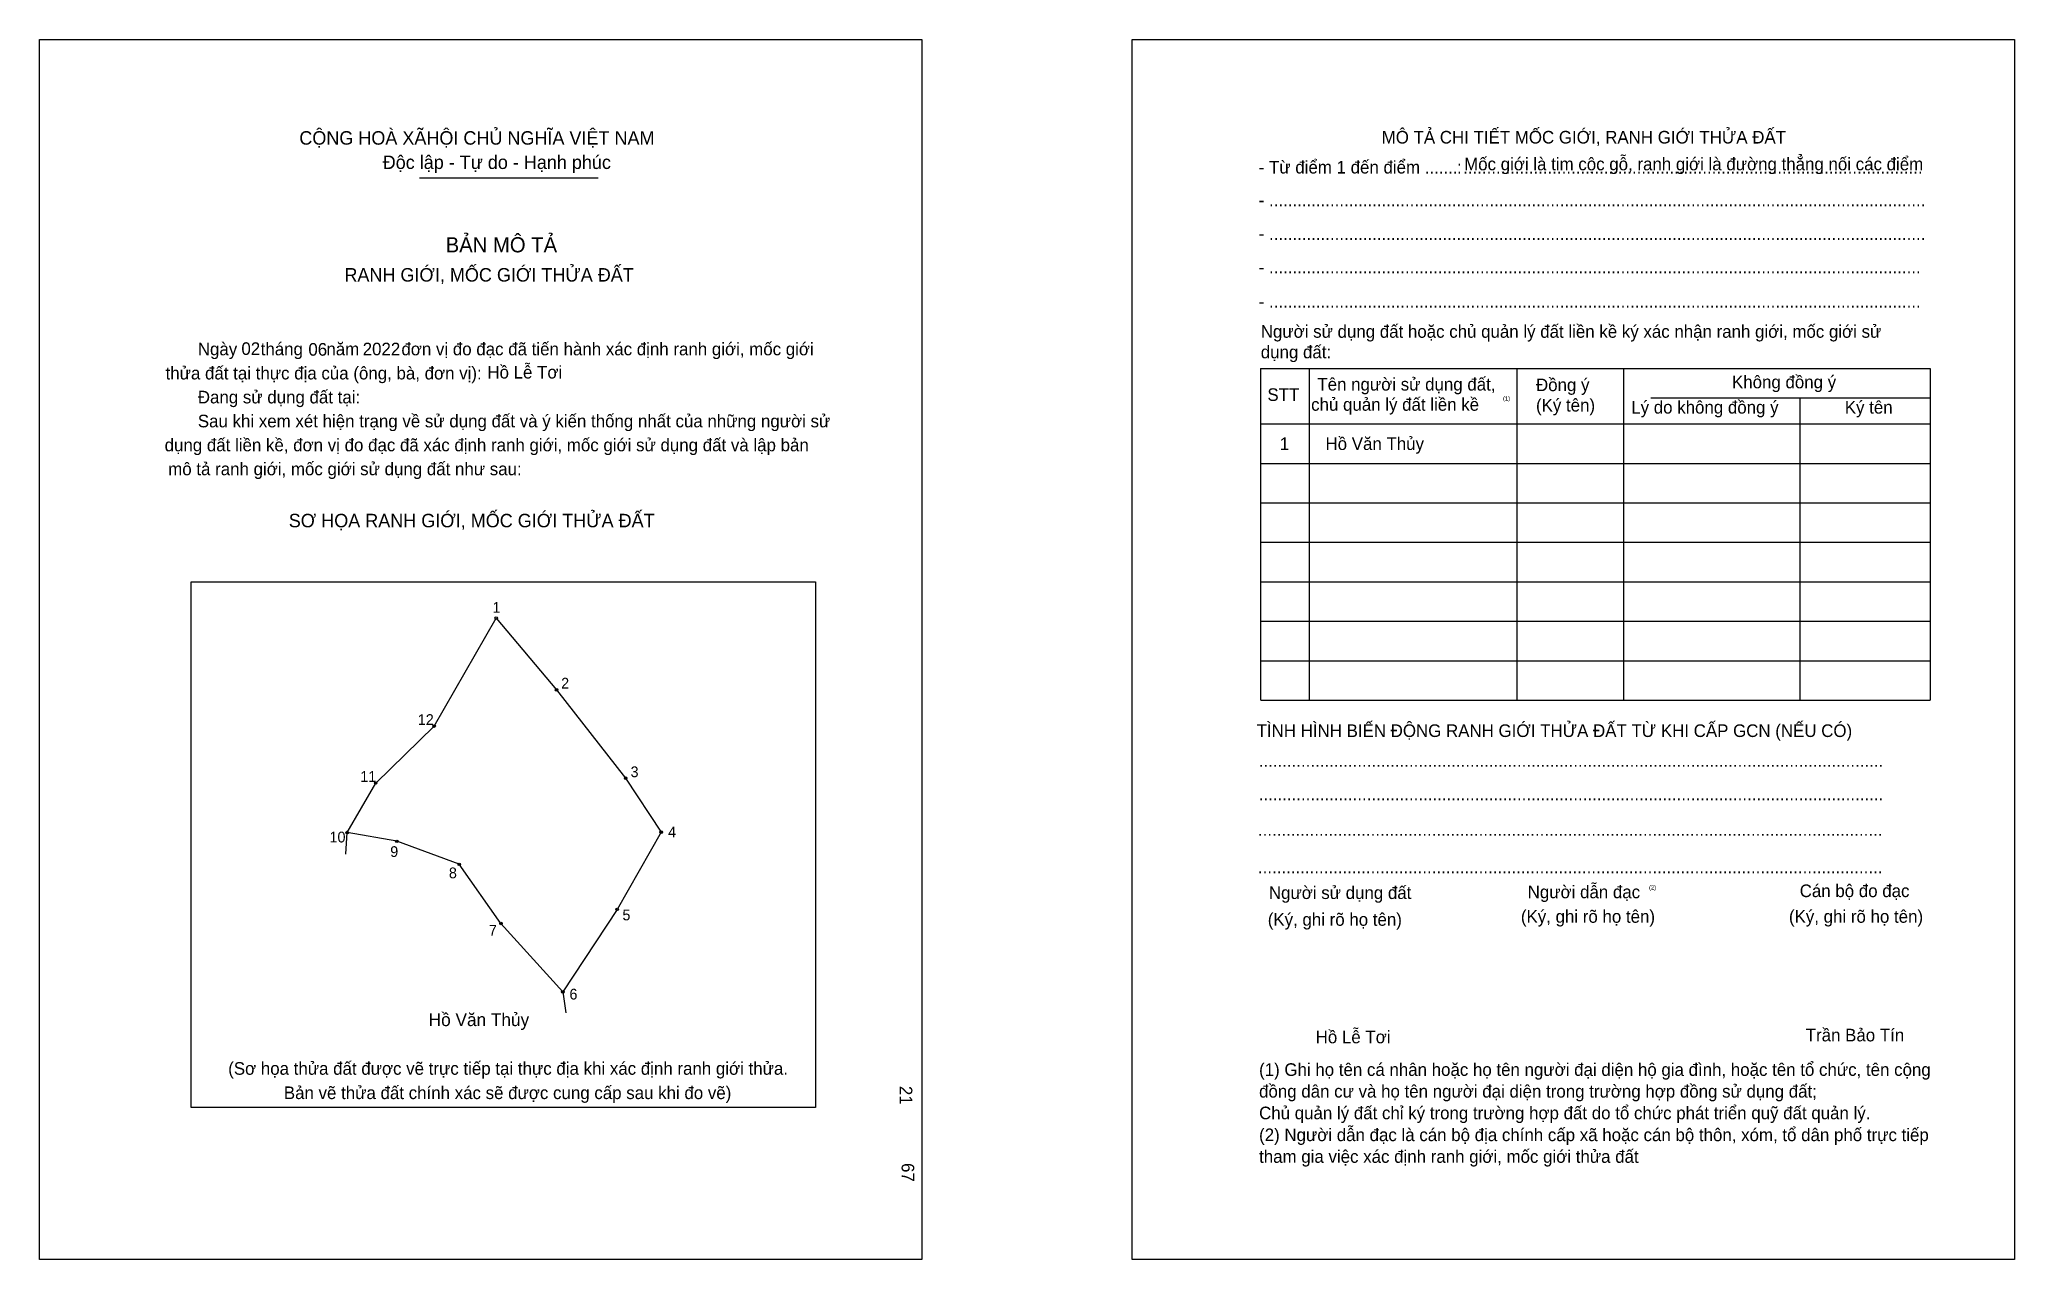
# Model space of a CAD drawing. Extents: x 548576 to 549623, y 1824976 to 1825623.
import ezdxf

# ---------------------------------------------------------------- set-up
doc = ezdxf.new("R2010")
doc.units = 0
for name, color, linetype in [('bmtKhungInTrang1', 7, 'Continuous'), ('bmtKhungInTrang2', 7, 'Continuous'), ('bmtNoiDung', 7, 'Continuous'), ('bmtTemplate', 7, 'Continuous'), ('CanhThua', 7, 'Continuous'), ('MocDinhThua', 7, 'Continuous'), ('RauThua', 7, 'Continuous'), ('SoHieuDinhThua', 7, 'Continuous'), ('TenChuLanCan', 7, 'Continuous')]:
    doc.layers.add(name, color=color, linetype=linetype)

msp = doc.modelspace()

# ---------------------------------------------------------------- linework, layer by layer
at = {"layer": 'bmtKhungInTrang1'}
msp.add_lwpolyline([(548575.9, 1825622.8), (549043.6, 1825622.8), (549043.6, 1824975.8), (548575.9, 1824975.8)], close=True, dxfattribs=at)
at = {"layer": 'bmtKhungInTrang2'}
msp.add_lwpolyline([(549155.1, 1825622.8), (549622.9, 1825622.8), (549622.9, 1824975.8), (549155.1, 1824975.8)], close=True, dxfattribs=at)
at = {"layer": 'bmtTemplate'}
for p, q in [((548777.4, 1825549.4), (548872, 1825549.4)), ((549249, 1825448.3), (549249, 1825272.4)), ((549359, 1825448.3), (549359, 1825272.4)), ((549415.6, 1825448.5), (549415.6, 1825272.4)), ((549578.1, 1825448.3), (549578.1, 1825272.4)), ((549430, 1825432.8), (549578.1, 1825432.8)), ((549223.3, 1825419), (549578.1, 1825419)), ((549223.3, 1825398), (549578.1, 1825398)), ((549223.3, 1825377.1), (549578.1, 1825377.1)), ((549223.3, 1825356.2), (549578.1, 1825356.2)), ((549223.3, 1825335.2), (549578.1, 1825335.2)), ((549223.3, 1825314.3), (549578.1, 1825314.3)), ((549223.3, 1825293.3), (549578.1, 1825293.3)), ((549223.3, 1825272.4), (549578.1, 1825272.4))]:
    msp.add_line(p, q, dxfattribs=at)
for points in [[(549223.1, 1825448.3), (549578.1, 1825448.3)], [(549223.1, 1825448.3), (549223.1, 1825272.4)], [(549509, 1825432.6), (549509, 1825272.4)]]:
    msp.add_lwpolyline(points, dxfattribs=at)
msp.add_lwpolyline([(548656.3, 1825056.4), (548656.3, 1825335.2), (548987.3, 1825335.2), (548987.3, 1825056.4)], close=True, dxfattribs=at)
at = {"layer": 'CanhThua'}
for p, q in [((548785.1, 1825258.7), (548818, 1825315.9)), ((548818, 1825315.9), (548850, 1825277.9)), ((548850, 1825277.9), (548886.6, 1825231.1)), ((548754.1, 1825228.5), (548785.1, 1825258.7)), ((548739, 1825202.2), (548754.1, 1825228.5)), ((548886.6, 1825231.1), (548905.4, 1825202.4)), ((548765.3, 1825197.6), (548739, 1825202.2)), ((548798.4, 1825185.4), (548765.3, 1825197.6)), ((548905.4, 1825202.4), (548882.1, 1825161.5)), ((548820.5, 1825154), (548798.4, 1825185.4)), ((548853.3, 1825117.8), (548820.5, 1825154)), ((548882.1, 1825161.5), (548853.3, 1825117.8))]:
    msp.add_line(p, q, dxfattribs=at)
at = {"layer": 'MocDinhThua'}
for centre in [(548818, 1825315.9), (548850, 1825277.9), (548785.1, 1825258.7), (548754.1, 1825228.5), (548886.6, 1825231.1), (548739, 1825202.2), (548765.3, 1825197.6), (548905.4, 1825202.4), (548798.4, 1825185.4), (548820.5, 1825154), (548882.1, 1825161.5), (548853.3, 1825117.8)]:
    msp.add_circle(centre, 0.682, dxfattribs=at)
at = {"layer": 'RauThua'}
for p, q in [((548738.3, 1825190.8), (548739, 1825202.2)), ((548853.3, 1825117.8), (548854.9, 1825106.6))]:
    msp.add_line(p, q, dxfattribs=at)

# ---------------------------------------------------------------- texts
at = {"layer": 'bmtNoiDung'}
for s, height, p in [('02', 6.69, (548682.9, 1825455.5)), ('06', 6.69, (548718.4, 1825455.1)), ('2022', 6.69, (548747.2, 1825455.3)), ('Hồ Lễ Tơi', 6.69, (548813.3, 1825443)), ('1', 6.69, (549233.4, 1825405.1)), ('Hồ Văn Thủy ', 6.692, (549257.6, 1825405.1)), ('Hồ Lễ Tơi', 6.69, (549252.4, 1825090.5))]:
    msp.add_text(s, height=height, dxfattribs=at).set_placement(p)
for s, p in [('21', (549031.9, 1825067.9)), ('67', (549032.9, 1825027))]:
    msp.add_text(s, height=6.69, rotation=270, dxfattribs=at).set_placement(p)
at = {"layer": 'bmtTemplate'}
for s, height, p in [('CỘNG HOÀ XÃHỘI CHỦ NGHĨA VIỆT NAM', 7.139, (548713.6, 1825567)), ('MÔ TẢ CHI TIẾT MỐC GIỚI, RANH GIỚI THỬA ĐẤT', 6.69, (549287.4, 1825567.6)), ('Độc lập - Tự do - Hạnh phúc', 7.139, (548757.8, 1825554.1)), ('- Từ điểm 1 đến điểm .......', 6.69, (549222.2, 1825551.7)), (':', 6.69, (549327.3, 1825551.7)), ('..................................................................................................', 6.69, (549330.6, 1825551.7)), ('Mốc giới là tim cộc gỗ, ranh giới là đường thẳng nối các điểm', 6.69, (549331.1, 1825553.4)), ('- ............................................................................................................................................', 6.6898, (549222.2, 1825534.3)), ('BẢN MÔ TẢ', 8.03, (548791.2, 1825509.9)), ('- ............................................................................................................................................', 6.6898, (549222.2, 1825516.5)), ('RANH GIỚI, MỐC GIỚI THỬA ĐẤT', 7.139, (548737.5, 1825494.4)), ('- ...........................................................................................................................................', 6.6898, (549222.2, 1825498.7)), ('- ...........................................................................................................................................', 6.6898, (549222.2, 1825480.5)), ('Người sử dụng đất hoặc chủ quản lý đất liền kề ký xác nhận ranh giới, mốc giới sử', 6.69, (549223.3, 1825464.6)), ('Ngày     tháng     năm         đơn vị đo đạc đã tiến hành xác định ranh giới, mốc giới ', 6.692, (548659.8, 1825455.3)), ('dụng đất:', 6.69, (549223.3, 1825453.7)), ('thửa đất tại thực địa của (ông, bà, đơn vị):', 6.692, (548642.7, 1825442.5)), ('Đang sử dụng đất tại:', 6.692, (548659.8, 1825429.8)), ('STT', 6.69, (549226.8, 1825431.1)), ('Tên người sử dụng đất,', 6.69, (549253.3, 1825436.6)), ('Đồng ý', 6.69, (549369.2, 1825436.3)), ('Không đồng ý', 6.69, (549473.1, 1825437.8)), ('chủ quản lý đất liền kề', 6.69, (549250, 1825425.9)), ('(1)', 2.23, (549351.7, 1825431.3)), ('(Ký tên)', 6.69, (549369.2, 1825425.5)), ('Lý do không đồng ý', 6.69, (549419.7, 1825424.4)), ('Ký tên', 6.69, (549532.9, 1825424.4)), ('Sau khi xem xét hiện trạng về sử dụng đất và ý kiến thống nhất của những người sử ', 6.692, (548659.8, 1825417.1)), ('dụng đất liền kề, đơn vị đo đạc đã xác định ranh giới, mốc giới sử dụng đất và lập bản', 6.692, (548642.2, 1825404.4)), ('mô tả ranh giới, mốc giới sử dụng đất như sau:', 6.692, (548644.1, 1825391.7)), ('SƠ HỌA RANH GIỚI, MỐC GIỚI THỬA ĐẤT', 7.139, (548708, 1825364.1)), ('TÌNH HÌNH BIẾN ĐỘNG RANH GIỚI THỬA ĐẤT TỪ KHI CẤP GCN (NẾU CÓ)', 6.69, (549221.1, 1825252.9)), ('.....................................................................................................................................', 6.6999, (549222.2, 1825237.1)), ('.....................................................................................................................................', 6.6999, (549222.2, 1825219.3)), ('.....................................................................................................................................', 6.6999, (549221.8, 1825200.5)), ('.....................................................................................................................................', 6.6999, (549221.8, 1825180.6)), ('Người dẫn đạc', 6.69, (549364.8, 1825167.4)), ('Cán bộ đo đạc', 6.69, (549509, 1825168)), ('Người sử dụng đất', 6.69, (549227.6, 1825167)), ('(2)', 2.23, (549429.1, 1825172)), ('(Ký, ghi rõ họ tên)', 6.69, (549227, 1825152.8)), ('(Ký, ghi rõ họ tên)', 6.69, (549361.2, 1825154.4)), ('(Ký, ghi rõ họ tên)', 6.69, (549503.3, 1825154.4)), ('Trần Bảo Tín', 6.69, (549512.2, 1825091.5)), ('(Sơ họa thửa đất được vẽ trực tiếp tại thực địa khi xác định ranh giới thửa.', 6.692, (548675.9, 1825073.8)), ('(1) Ghi họ tên cá nhân hoặc họ tên người đại diện hộ gia đình, hoặc tên tổ chức, tên cộng', 6.69, (549222.4, 1825073.2)), ('Bản vẽ thửa đất chính xác sẽ được cung cấp sau khi đo vẽ)', 6.692, (548705.4, 1825060.9)), ('đồng dân cư và họ tên người đại diện trong trường hợp đồng sử dụng đất;', 6.69, (549222.4, 1825061.7)), ('Chủ quản lý đất chỉ ký trong trường hợp đất do tổ chức phát triển quỹ đất quản lý.', 6.69, (549222.4, 1825050.2)), ('(2) Người dẫn đạc là cán bộ địa chính cấp xã hoặc cán bộ thôn, xóm, tổ dân phố trực tiếp', 6.69, (549222.4, 1825038.6)), ('tham gia việc xác định ranh giới, mốc giới thửa đất', 6.69, (549222.4, 1825027.1))]:
    msp.add_text(s, height=height, dxfattribs=at).set_placement(p)
at = {"layer": 'SoHieuDinhThua'}
for s, p in [('1', (548816, 1825318.8)), ('2', (548852.4, 1825278.6)), ('12', (548776.4, 1825259.3)), ('11', (548745.9, 1825229.1)), ('3', (548889.2, 1825231.6)), ('10', (548729.6, 1825197)), ('4', (548909.1, 1825199.7)), ('9', (548761.8, 1825189.3)), ('8', (548792.9, 1825178)), ('5', (548884.9, 1825155.7)), ('7', (548814.1, 1825147.6)), ('6', (548856.8, 1825113.7))]:
    msp.add_text(s, height=5.69, dxfattribs=at).set_placement(p)
at = {"layer": 'TenChuLanCan'}
msp.add_text('Hồ Văn Thủy', height=6.823, dxfattribs=at).set_placement((548782.2, 1825099.6))

doc.saveas('drawing.dxf')
